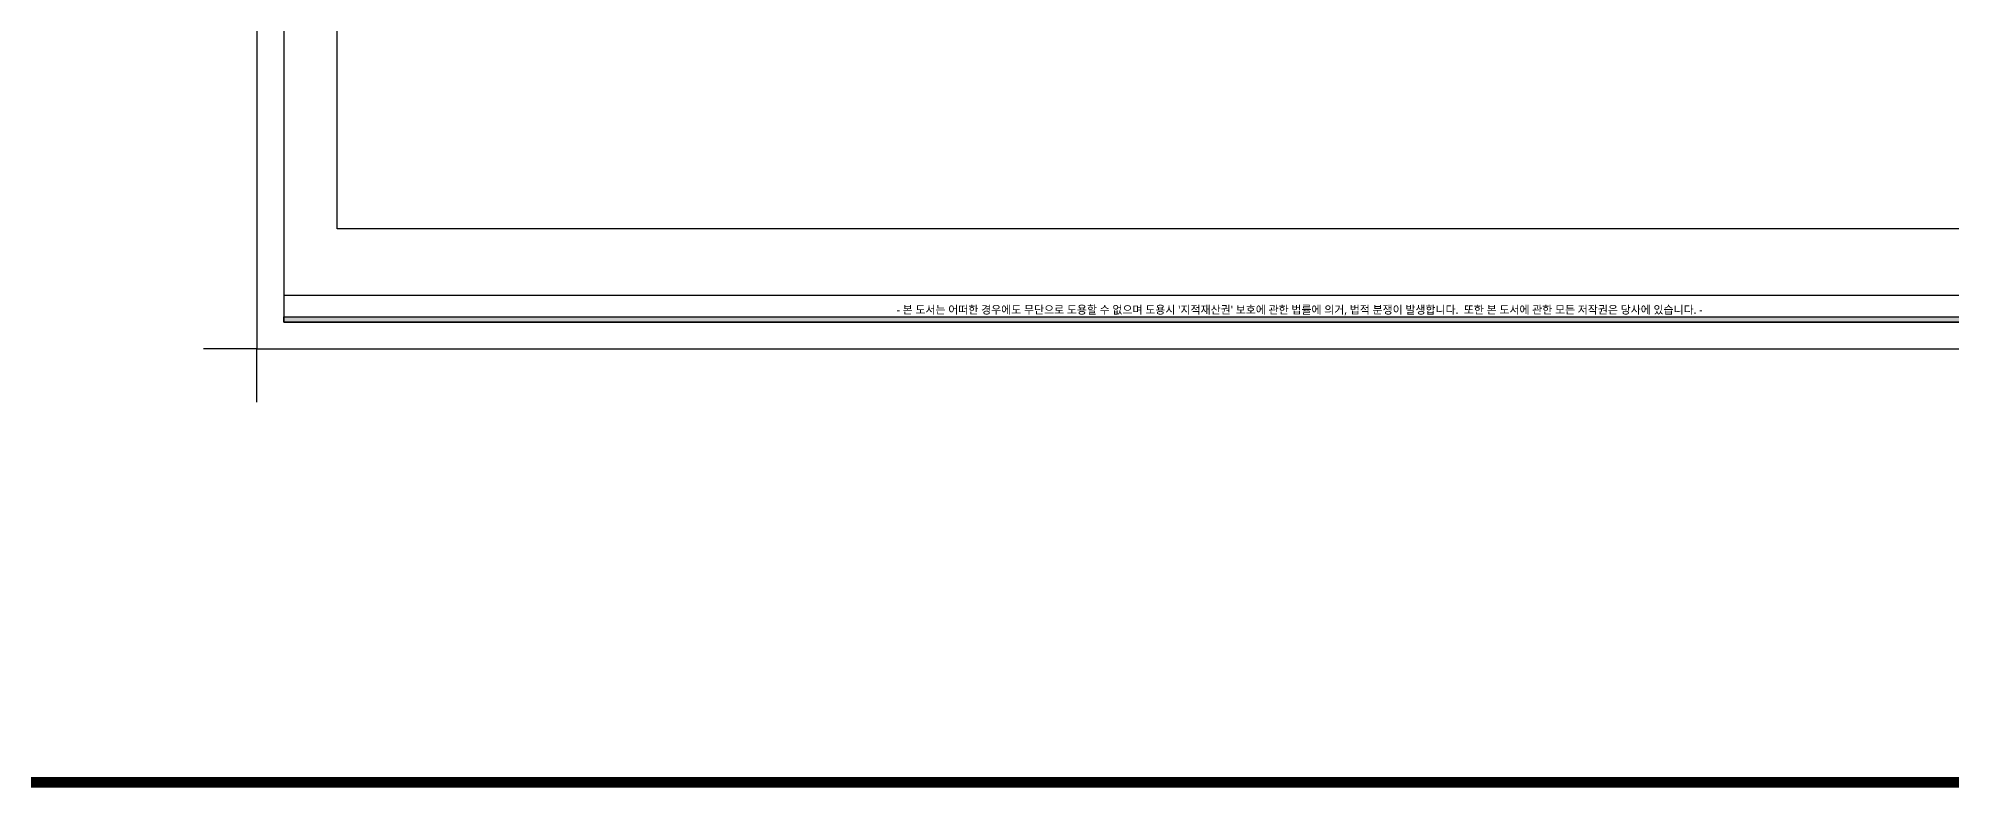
# Model space of a CAD drawing. Header units: millimetres. Extents: x 512 to 764439, y -71 to 559481.
# Drawn here: x 328680 to 350201, y 263710 to 272147 of the extents above; entities that cross this region are included whole.
import ezdxf
from ezdxf.enums import TextEntityAlignment as Align

# ---------------------------------------------------------------- set-up
doc = ezdxf.new("R2010")
doc.units = ezdxf.units.MM
doc.header["$LTSCALE"] = 50
doc.layers.add('00', color=7, linetype='Continuous', lineweight=0)
doc.layers.add('text', color=7, linetype='Continuous', lineweight=0)
doc.layers.add('FORM(YOURNAME)-11', color=1, linetype='Continuous')
doc.styles.add('NEW 맑은고딕', font='malgun.ttf')

# ---------------------------------------------------------------- blocks, each defined once
blk = doc.blocks.new('FORM-PLAN')
at = {"layer": 'FORM(YOURNAME)-11', "true_color": 0x939598}
h = blk.add_hatch(color=252, dxfattribs=at)
h.dxf.hatch_style = 1
h.paths.add_polyline_path([(-71444, 55115), (10556, 55115), (10556, 54915), (-71444, 54915)])
h.paths.add_polyline_path([(-71444, -2085), (10556, -2085), (10556, -2285), (-71444, -2285)])
at = {"layer": 'Defpoints', "color": 158}
blk.add_line((1346, -1285), (-71444, -1285), dxfattribs=at)
for points in [[(-71444, -2285), (10556, -2285), (10556, 55115), (-71444, 55115)], [(-69444, 53115), (-64, 53115), (-64, 1215), (-69444, 1215)]]:
    blk.add_lwpolyline(points, close=True, dxfattribs=at)
at = {"layer": 'Defpoints', "color": 1}
blk.add_lwpolyline([(-72444, -5285), (-72444, -3285), (-74444, -3285)], dxfattribs=at)
at = {"layer": 'FORM(YOURNAME)-11', "color": 250}
blk.add_lwpolyline([(-72444, -3285), (11556, -3285), (11556, 56115), (-72444, 56115)], close=True, dxfattribs=at)
at = {"layer": 'FORM(YOURNAME)-11', "color": 251, "true_color": 0x636466}
blk.add_lwpolyline([(-71444, -2085), (10556, -2085), (10556, -2285), (-71444, -2285)], close=True, dxfattribs=at)
at = {"layer": '00', "style": 'NEW 맑은고딕'}
for tag, p in [('1', (9905, 25031)), ('2', (9905, 24387)), ('3', (9905, 23100)), ('4', (9905, 21170)), ('5', (9905, 18853)), ('6', (9905, 16600)), ('7', (9905, 14348)), ('8', (9905, 12095)), ('9', (9905, 9843)), ('10', (5655, 7655)), ('11', (9905, 7590)), ('12', (5655, 5402)), ('13', (9905, 5402))]:
    blk.add_attdef(tag, text='', height=520, dxfattribs=at).set_placement(p, align=Align.MIDDLE_RIGHT)
at = {"layer": 'text', "insert": (-48464, -1667), "char_height": 300, "width": 36067.07, "attachment_point": 1, "style": 'NEW 맑은고딕'}
blk.add_mtext("- 본 도서는 어떠한 경우에도 무단으로 도용할 수 없으며 도용시 '지적재산권' 보호에 관한 법률에 의거, 법적 분쟁이 발생합니다.  또한 본 도서에 관한 모든 저작권은 당사에 있습니다. -", dxfattribs=at)

msp = doc.modelspace()

# ---------------------------------------------------------------- linework, layer by layer
at = {"color": 32, "true_color": 0xcd6928, "const_width": 121.76646086}
msp.add_lwpolyline([(287070.92407389, 263770.59467884), (437706.3554854, 263770.59467884)], dxfattribs=at)

# ---------------------------------------------------------------- block references
at = {"xscale": 0.3000000000000001, "yscale": 0.3000000000000001, "zscale": 0.3000000000000001}
msp.add_blockref('FORM-PLAN', (352873.25841886, 269635.43910194), dxfattribs=at)

doc.saveas('drawing.dxf')
